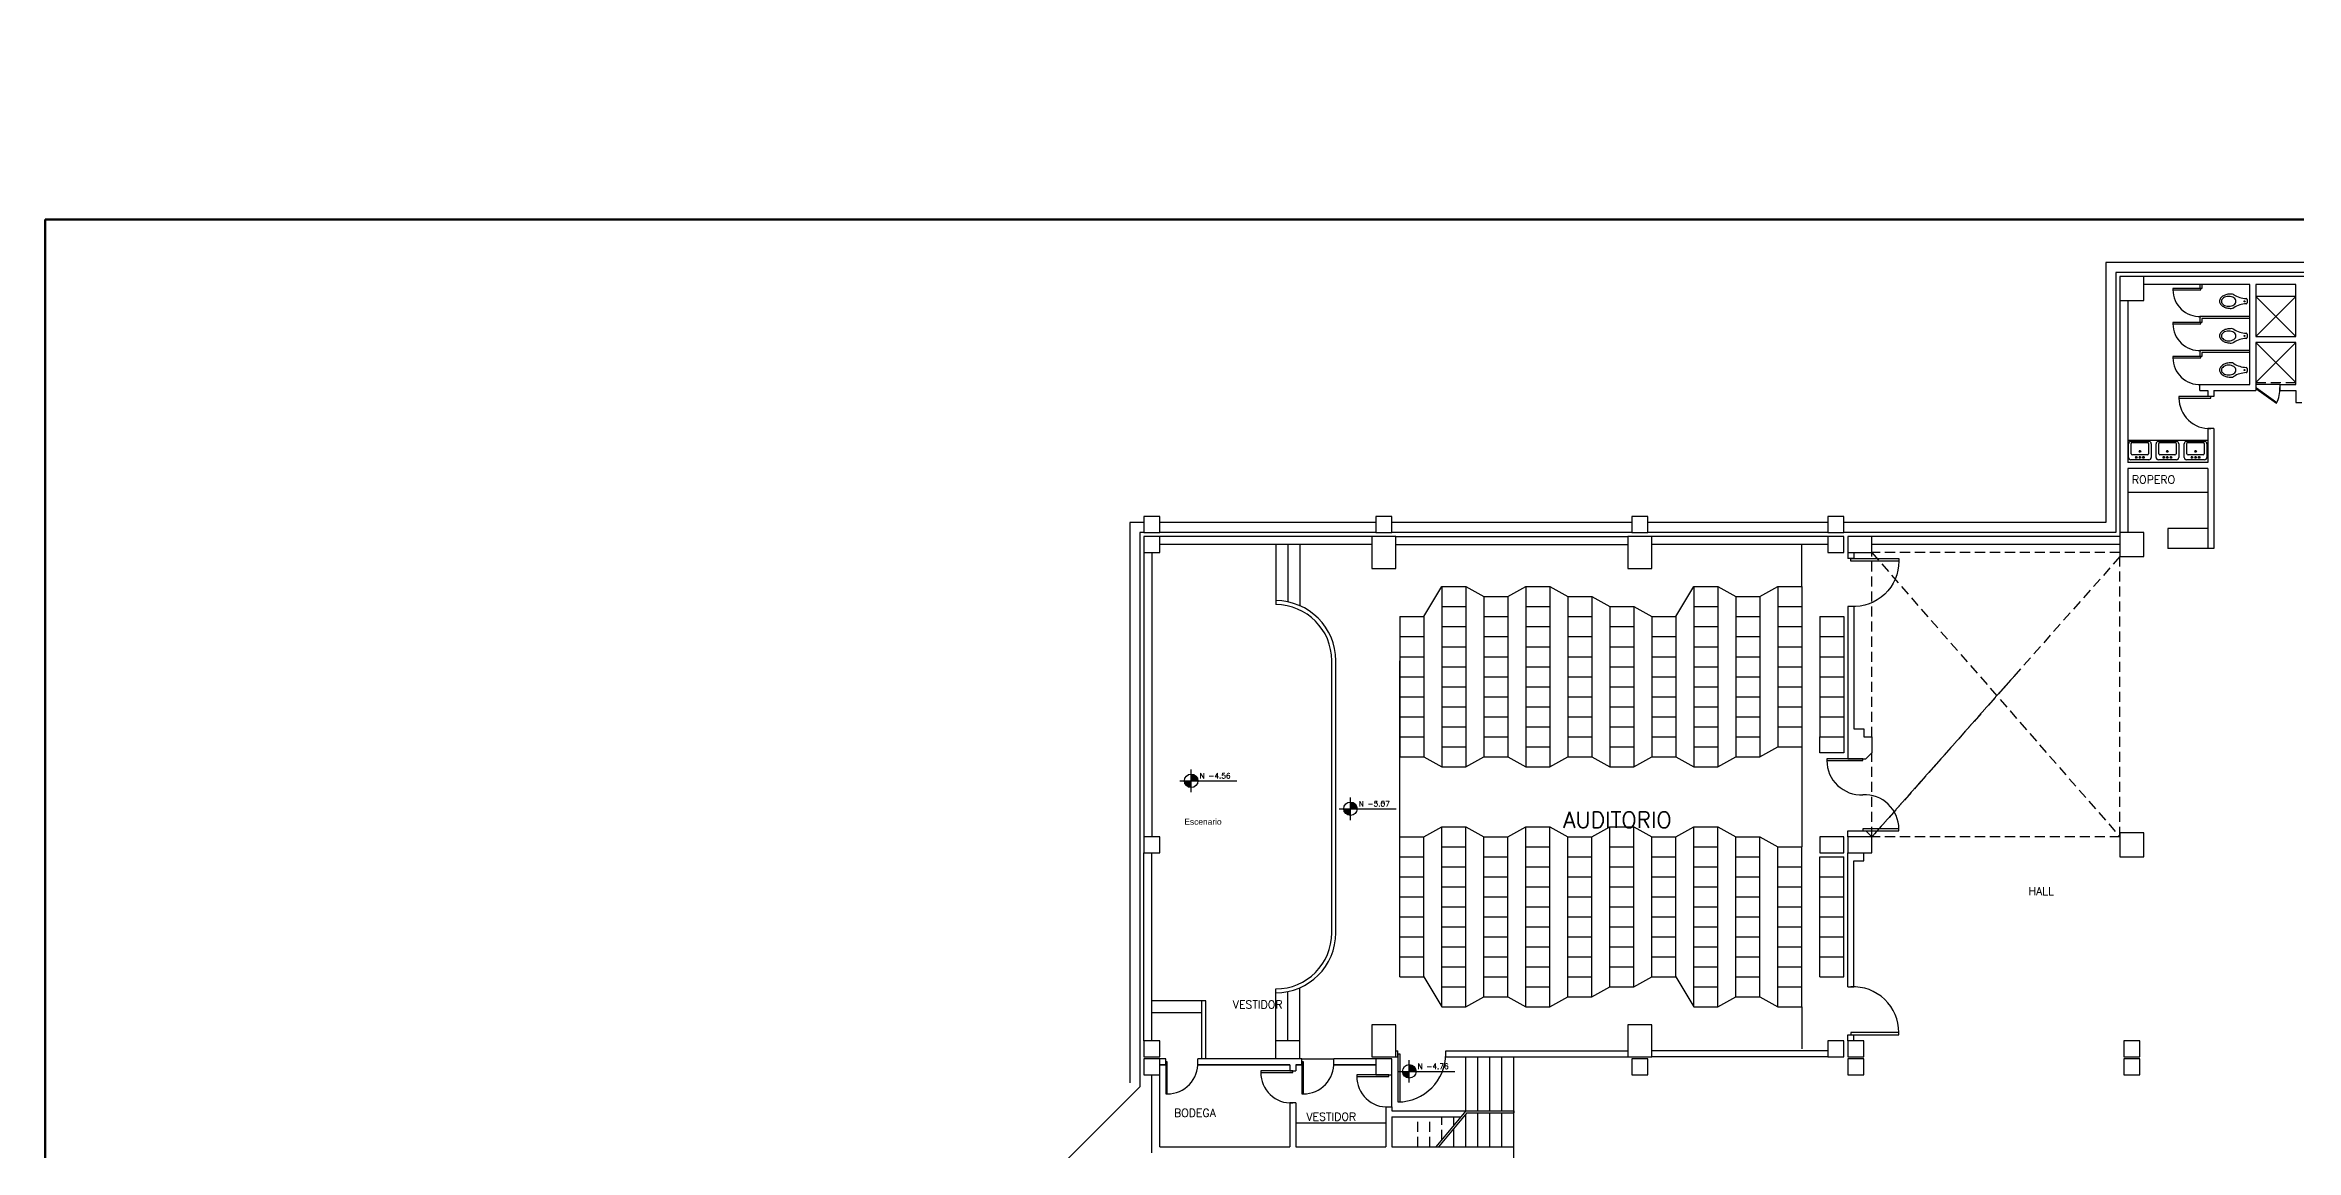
# Model space of a CAD drawing. Header units: metres. Extents: x 51 to 18146, y -212 to 18074.
# Drawn here: x 58.9 to 115.1, y -118.9 to -91.3 of the extents above; entities that cross this region are included whole.
import ezdxf

# ---------------------------------------------------------------- set-up
doc = ezdxf.new("R2010")
doc.units = ezdxf.units.M
doc.linetypes.add('HIDDEN', pattern=[0.375, 0.25, -0.125])
doc.layers.get('0').update_dxf_attribs({"color": 250})
for name, color, linetype in [('AY', 1, 'Continuous'), ('COL', 2, 'Continuous'), ('MU', 1, 'Continuous'), ('NO', 250, 'Continuous'), ('PA', 7, 'Continuous'), ('PU', 1, 'Continuous'), ('SA', 1, 'Continuous'), ('TA', 3, 'Continuous')]:
    doc.layers.add(name, color=color, linetype=linetype)
doc.layers.add('ZONAS', color=20, linetype='Continuous', lineweight=50)
doc.layers.get('0').freeze()
doc.styles.add('ROMANS', font='romans', dxfattribs={"height": 0.13})
doc.styles.get("Standard").update_dxf_attribs({"font": 'arial.ttf'})

# ---------------------------------------------------------------- blocks, each defined once
blk = doc.blocks.new('-NIVEL')
at = {"layer": 'AY', "color": 15}
for p, q in [((-281.25, 0), (1139.547863079642, 0)), ((0, -281.2500000011642), (0, 281.2500000011933)), ((60.0000000000291, 90.70039968690251), (60.0000000000291, 60.00000000001455)), ((60.0000000000291, 60.00000000001455), (90.70039968693165, 60.00000000001455))]:
    blk.add_line(p, q, dxfattribs=at)
at = {"layer": 'AY'}
for p, q in [((-90.70039968693165, -60.0000000000291), (-60.0000000000291, -60.0000000000291)), ((-60.0000000000291, -60.0000000000291), (-60.0000000000291, -90.70039968693165))]:
    blk.add_line(p, q, dxfattribs=at)
at = {"layer": 'AY', "color": 15}
for points in [[(158.4347263070813, 10.00000000001455, 0.3777530913058826), (10, 158.4347263070813), (10, 10)], [(147.3993300527508, 20.00000000001455, 0.3372461796498661), (20, 147.3993300527508), (20, 20)], [(135.4679390114033, 30.00000000001455, 0.2915975514086963), (30, 135.4679390114179), (30.00000000002911, 30)], [(122.3787665549025, 40, 0.2391542195408786), (40.0000000000291, 122.3787665548734), (40.00000000005821, 40.00000000004365)], [(122.3787665406125, 40.00000000001455, 0.2391542194943983), (40, 122.378766540598), (40.00000000005821, 40.00000000001455)], [(107.710549630603, 50.00000000001455, 0.1772173541511505), (50.0000000000291, 107.7105496305739), (50.0000000000291, 50.00000000001455)], [(-10.0000000000291, -158.4347263070813, -0.3777530913058826), (-158.4347263071104, -10), (-10, -10)], [(-20.00000000002911, -147.3993300527508, -0.3372461796498661), (-147.39933005278, -20), (-20, -20)], [(-30.00000000002911, -135.4679390114033, -0.2915975514086963), (-135.4679390114324, -30), (-30, -30.00000000002911)], [(-40.0000000000291, -122.3787665406125, -0.2391542194943983), (-122.3787665406125, -40), (-40.0000000000291, -40.00000000005821)], [(-40, -122.3787665549025, -0.2391542195408786), (-122.3787665548734, -40.0000000000291), (-40.00000000005821, -40.00000000005821)], [(-50.0000000000291, -107.710549630603, -0.1772173541511505), (-107.7105496305739, -50.0000000000291), (-50.0000000000291, -50.0000000000291)]]:
    blk.add_lwpolyline(points, format="xyb", close=True, dxfattribs=at)
blk.add_circle((0, 0), 168.75, dxfattribs=at)
for radius, start, end in [(108.7499999999951, 33.48537661595058, 56.51462338404942), (98.74999999999515, 37.41580364897322, 52.58419635102679)]:
    blk.add_arc((1.12049747e-08, 1.1161319e-08), radius, start, end, dxfattribs=at)
at = {"layer": 'AY'}
for radius, start, end in [(108.7499999999951, 213.4853766159506, 236.5146233840494), (98.74999999999515, 217.4158036489732, 232.5841963510268)]:
    blk.add_arc((-1.11758709e-08, -1.12049747e-08), radius, start, end, dxfattribs=at)
at = {"layer": 'NO', "style": 'ROMANS'}
blk.add_attdef('NIV', (208.178512394079, 58.8427573600784), '', height=135, dxfattribs=at)
blk = doc.blocks.new('P-DE')
at = {"color": 0}
blk.add_lwpolyline([(-0.049999999999983, 1), (-0.049999999999983, 0), (1.42e-14, 0), (1.42e-14, 1), (-0.049999999999983, 1, 0.4293114224133711), (-0.9999999999999857, 0, 3.280951269485766)], format="xyb", dxfattribs=at)
blk = doc.blocks.new('-COL60-')
at = {"color": 0}
blk.add_lwpolyline([(-0.2999999997985725, 0.2999999998507121), (-0.2999999997985725, -0.300000000153247), (0.300000000205344, -0.300000000153247), (0.300000000205344, 0.2999999998507121)], close=True, dxfattribs=at)
blk = doc.blocks.new('-COL40-')
at = {"color": 0}
blk.add_lwpolyline([(-0.1999999999710837, 0.1999999998887603), (-0.1999999999710837, -0.200000000115196), (0.2000000000328441, -0.200000000115196), (0.2000000000328441, 0.1999999998887603)], close=True, dxfattribs=at)
blk = doc.blocks.new('AS-03')
at = {"color": 0}
for p, q in [((-0.2782261950560496, -0.0981191450846382), (-0.2782261950560496, 0.2418808549118694)), ((-0.2182261950547399, 0.3018808549095411), (0.2317738049423497, 0.3018808549095411)), ((-0.210726195055031, -0.1031191450892948), (-0.210726195055031, 0.1518808549153618)), ((-0.1807261950561951, 0.1818808549141977), (0.1942738049438048, 0.1818808549141977)), ((-0.0532261950575048, 0.2418808549118694), (-0.1132261950551765, 0.2418808549118694)), ((-0.0832261950563407, 0.2718808549107052), (-0.0832261950563407, 0.2118808549130335)), ((0.0367738049426407, 0.2418808549118694), (-0.023226195055031, 0.2418808549118694)), ((0.0367738049426407, 0.0918808549176902), (-0.023226195055031, 0.0918808549176902)), ((0.0067738049438049, 0.2718808549107052), (0.0067738049438049, 0.2118808549130335)), ((0.0067738049438049, 0.121880854916526), (0.0067738049438049, 0.0618808549188543)), ((0.1267738049427862, 0.2418808549118694), (0.0667738049451145, 0.2418808549118694)), ((0.0967738049439504, 0.2718808549107052), (0.0967738049439504, 0.2118808549130335)), ((0.2242738049426407, 0.1518808549153618), (0.2242738049426407, -0.1031191450892948)), ((0.2917738049436593, 0.2418808549118694), (0.2917738049436593, -0.0981191450846382)), ((0.2317738049423497, -0.1581191450823098), (-0.2182261950547399, -0.1581191450823098)), ((0.1942738049438048, -0.1331191450881306), (-0.1807261950561951, -0.1331191450881306))]:
    blk.add_line(p, q, dxfattribs=at)
for centre in [(-0.0832261950563407, 0.2418808549118694), (0.0067738049438049, 0.2418808549118694), (0.0067738049438049, 0.0918808549176902), (0.0967738049439504, 0.2418808549118694)]:
    blk.add_circle(centre, 0.02, dxfattribs=at)
for centre, radius, start, end in [((-0.2182261950547399, 0.2418808549118694), 0.06, 90, 180), ((-0.1807261950561951, 0.1518808549153618), 0.03, 90, 180), ((0.1942738049438048, 0.1518808549153618), 0.03, 0, 90), ((0.2317738049423497, 0.2418808549118694), 0.06, 0, 90), ((-0.2182261950547399, -0.0981191450846382), 0.06, 180, 270), ((-0.1807261950561951, -0.1031191450892948), 0.03, 180, 270), ((0.1942738049438048, -0.1031191450892948), 0.03, 270, 0), ((0.2317738049423497, -0.0981191450846382), 0.06, 270, 0)]:
    blk.add_arc(centre, radius, start, end, dxfattribs=at)
blk = doc.blocks.new('AS-14')
at = {"color": 0}
blk.add_line((-0.0456276339682518, 0.482920585811371), (0.0356187784636859, 0.482920585811371), dxfattribs=at)
for points in [[(-0.1623535099352011, 0.1583933630317915, 0.0228791444088473), (-0.1697387657914078, 0.1464982608740684, 0.1281624284513412), (-0.185004427752574, 0.0879205857927446, 0.0550688756821917), (-0.1727902082639048, -0.0226425836735871, 0.0688786231814855), (-0.1400595861050533, -0.1102378106443211, 0.105724118976599), (-0.0788978176569799, -0.1820028572692536, 0.1650578546064235), (-0.005004427745007, -0.2070794141909573, 0.1650578546064238), (0.068888962152414, -0.1820028572692536, 0.1057241189765996), (0.1300507306004874, -0.1102378106443211, 0.068878623181485), (0.1627813527738908, -0.0226425836735871, 0.0550688756821912), (0.1749955722480081, 0.0879205857927446, 0.1281624284513404)], [(0.1749955722480081, 0.0879205857927446, 0.1281624284513404), (0.1597299102868419, 0.1464982608740684, 0.022879144408855), (0.1523446544306353, 0.1583933630317915, 0.0851656368953865)]]:
    blk.add_lwpolyline(points, format="xyb", dxfattribs=at)
blk.add_lwpolyline([(-0.1253999286564067, 0.0229752274171915, 0.0684463573126203), (-0.1155331067566294, -0.0487641401996371, 0.0805961556838342), (-0.089614886281197, -0.1046562487317715, 0.1070560335035305), (-0.0472487008519238, -0.1451211382227484, 0.1381562286367822), (-0.0032221516594291, -0.1575229371374007, 0.1381562286367318), (0.0408043975185137, -0.1451211382227484, 0.1070560335035283), (0.0831705829477869, -0.1046562487317715, 0.08059615568387), (0.1090888034232194, -0.0487641401996371, 0.0684463573126093), (0.1189556253229966, 0.0229752274171915, 0.0684463573125983), (0.1090888034232194, 0.0947145950631239, 0.0805961556838918), (0.0831705829477869, 0.1506067035952583, 0.107056033503586), (0.0408043975185137, 0.1910715930862352, 0.138156228636868), (-0.0032221516594291, 0.2034733920008875, 0.1381562286368477), (-0.0472487008519238, 0.1910715930862352, 0.1070560335035534), (-0.089614886281197, 0.1506067035952583, 0.0805961556838569), (-0.1155331067566294, 0.0947145950631239, 0.0684463573126093)], format="xyb", close=True, dxfattribs=at)
blk.add_circle((-0.0022411085374188, 0.4201376839191653), 0.0125, dxfattribs=at)
for centre, radius, start, end in [((-0.6998472832347034, 0.4867485357972328), 0.6298544878102433, 327.6068401517822, 357.4769145682768), ((-0.0456276339682518, 0.457920585788088), 0.025, 89.99999999999999, 177.4769145682774), ((0.0356187784636859, 0.457920585788088), 0.025, 2.523085431726347, 89.99999999999999), ((0.6898384277446894, 0.4867485357972328), 0.6298544878102433, 182.5230854317212, 212.3931598482179)]:
    blk.add_arc(centre, radius, start, end, dxfattribs=at)
blk = doc.blocks.new('P-IZ')
at = {"color": 0}
blk.add_lwpolyline([(0.0499999999999972, 1), (0.0499999999999972, 0), (0, 0), (0, 1), (0.0499999999999972, 1, -0.4293114224133711), (1, 0, -3.280951269485766)], format="xyb", dxfattribs=at)
blk = doc.blocks.new('-MP1')
at = {"color": 0}
for points in [[(0.4749999999999944, 0.5), (0.4749999999999944, 0), (0.5000000000000285, 0), (0.5000000000000285, 0.5), (0.4749999999999944, 0.5, 0.4293114224133711), (2.84e-14, 0, 3.280951269485766)], [(-0.4750000000000228, -0.5), (-0.4750000000000228, 0), (-0.5000000000000285, 0), (-0.5000000000000285, -0.5), (-0.4750000000000228, -0.5, 0.4293114224133711), (-2.84e-14, 0, 3.280951269485766)]]:
    blk.add_lwpolyline(points, format="xyb", dxfattribs=at)

msp = doc.modelspace()

# ---------------------------------------------------------------- linework, layer by layer
at = {"layer": 'AY', "color": 0}
for p, q in [((115.1334506720073, -97.58871045014742), (114.1334506720073, -97.58871045014742)), ((115.1334506720073, -98.5887104501474), (114.1334506720073, -97.58871045014745)), ((115.1334506720073, -97.58871045014743), (114.1334506720073, -98.58871045014742)), ((115.1334506720073, -98.7387104501474), (114.1334506720067, -99.73871045025444)), ((115.1334506720067, -99.73871045025493), (114.1334506720073, -98.73871045014744)), ((114.7334506720067, -99.78871045020708), (114.1334506720067, -99.78871045025451)), ((89.63345067205223, -103.7887104502825), (89.63345067205223, -105.2887104499044)), ((89.93345067205222, -103.7887104502826), (89.93345067205222, -105.2190166042347)), ((90.23345067205221, -103.7887104502826), (90.23345067205221, -105.3139377414179)), ((102.7834506722571, -104.8387104501791), (102.7834506722571, -103.7887104502692)), ((93.33345067225711, -105.5887104501791), (93.78345067225712, -104.8387104501791)), ((93.78345067225712, -104.8387104501791), (94.38345067225711, -104.8387104501791)), ((93.78345067225712, -104.8387104501791), (93.78345067225712, -109.3387104501791)), ((94.38345067225711, -104.8387104501791), (94.38345067225711, -109.3387104501791)), ((94.38345067225711, -104.8387104501791), (94.83345067225711, -105.0887104501791)), ((94.83345067225711, -105.0887104501791), (94.83345067225711, -109.0887104501791)), ((94.83345067205204, -105.0887104501791), (95.43345067225711, -105.0887104501791)), ((95.43345067225711, -105.0887104501791), (95.88345067225711, -104.8387104501791)), ((95.43345067225711, -105.0887104501791), (95.43345067225711, -109.0887104501791)), ((95.88345067225711, -104.8387104501791), (96.48345067225712, -104.8387104501791)), ((95.88345067225711, -104.8387104501791), (95.88345067225711, -109.3387104501791)), ((96.48345067225712, -104.8387104501791), (96.48345067225712, -109.3387104501791)), ((96.48345067225712, -104.8387104501791), (96.93345067225717, -105.0887104501791)), ((96.93345067225717, -105.0887104501791), (96.93345067225711, -109.0887104501791)), ((96.9334506720521, -105.0887104501791), (97.53345067225712, -105.0887104501791)), ((97.53345067225712, -105.0887104501791), (97.53345067225712, -109.0887104501791)), ((97.53345067225712, -105.0887104501791), (97.98345067205199, -105.3387104501791)), ((99.63345067225711, -105.5887104501791), (100.0834506722571, -104.8387104501791)), ((100.0834506722571, -104.8387104501791), (100.6834506722571, -104.8387104501791)), ((100.0834506722571, -104.8387104501791), (100.0834506722571, -109.3387104501791)), ((100.6834506722571, -104.8387104501791), (100.6834506722571, -109.3387104501791)), ((100.6834506722571, -104.8387104501791), (101.133450672052, -105.0887104501791)), ((101.1334506722571, -105.0887104501791), (101.1334506722571, -109.0887104501791)), ((101.133450672052, -105.0887104501791), (101.7334506722571, -105.0887104501791)), ((101.7334506722571, -105.0887104501791), (102.1834506722571, -104.8387104501791)), ((101.7334506722571, -105.0887104501791), (101.7334506722571, -109.0887104501791)), ((102.1834506722571, -104.8387104501791), (102.7834506722571, -104.8387104501791)), ((102.1834506722571, -104.8387104501791), (102.1834506722571, -108.8387104501791)), ((102.7834506722571, -104.8387104501791), (102.7834506722571, -108.8387104501791)), ((92.7334506722571, -105.5887104501791), (92.7334506722571, -109.0887104501791)), ((92.7334506722571, -105.5887104501791), (93.33345067225711, -105.5887104501791)), ((93.33345067225711, -105.5887104501791), (93.33345067225711, -109.0887104501791)), ((93.78345067205204, -105.3387104501791), (94.38345067225711, -105.3387104501791)), ((94.83345067225711, -105.5887104501791), (95.43345067225711, -105.5887104501791)), ((95.88345067205205, -105.3387104501791), (96.48345067225712, -105.3387104501791)), ((96.93345067225711, -105.5887104501791), (97.53345067225712, -105.5887104501791)), ((97.98345067205199, -105.3387104501791), (98.58345067225711, -105.3387104501791)), ((97.9834506722571, -105.3387104501791), (97.98345067225705, -109.3387104501791)), ((98.58345067225711, -105.3387104501791), (98.58345067225711, -109.3387104501791)), ((98.58345067225711, -105.3387104501791), (99.03345067225712, -105.5887104501791)), ((99.03345067225712, -105.5887104501791), (99.03345067225712, -109.0887104501791)), ((99.03345067225712, -105.5887104501791), (99.63345067225711, -105.5887104501791)), ((99.63345067225711, -105.5887104501791), (99.63345067225711, -109.0887104501791)), ((100.083450672052, -105.3387104501791), (100.6834506722571, -105.3387104501791)), ((101.1334506722571, -105.5887104501791), (101.7334506722571, -105.5887104501791)), ((102.183450672052, -105.3387104501791), (102.7834506722571, -105.3387104501791)), ((103.2334506722571, -105.5887104501791), (103.8334506722571, -105.5887104501791)), ((103.2334506722571, -105.5887104501791), (103.2334506722571, -108.5887104501791)), ((103.8334506722571, -105.5887104501791), (103.8334506722571, -108.5887104501791)), ((92.7334506722571, -106.0887104501791), (93.33345067225711, -106.0887104501791)), ((93.78345067225712, -105.8387104501791), (94.38345067225711, -105.8387104501791)), ((94.83345067225711, -106.0887104501791), (95.43345067225711, -106.0887104501791)), ((95.88345067225711, -105.8387104501791), (96.48345067225712, -105.8387104501791)), ((96.93345067225711, -106.0887104501791), (97.53345067225712, -106.0887104501791)), ((97.98345067225705, -105.8387104501791), (98.58345067225711, -105.8387104501791)), ((99.03345067225712, -106.0887104501791), (99.63345067225711, -106.0887104501791)), ((100.0834506722571, -105.8387104501791), (100.6834506722571, -105.8387104501791)), ((101.1334506722571, -106.0887104501791), (101.7334506722571, -106.0887104501791)), ((102.1834506722571, -105.8387104501791), (102.7834506722571, -105.8387104501791)), ((103.2334506722571, -106.0887104501791), (103.8334506722571, -106.0887104501791)), ((91.03345067205223, -113.4887104499044), (91.03345067205223, -106.6887104499044)), ((91.1334506720522, -113.4887104499044), (91.1334506720522, -106.6887104499044)), ((92.7334506722571, -106.5887104501791), (93.33345067225711, -106.5887104501791)), ((92.73345067205221, -113.4887104499044), (92.73345067205221, -106.6887104499044)), ((93.78345067225712, -106.3387104501791), (94.38345067225711, -106.3387104501791)), ((93.78345067225712, -106.8387104501791), (94.38345067225711, -106.8387104501791)), ((94.83345067225711, -106.5887104501791), (95.43345067225711, -106.5887104501791)), ((95.88345067225711, -106.3387104501791), (96.48345067225712, -106.3387104501791)), ((95.88345067225711, -106.8387104501791), (96.48345067225712, -106.8387104501791)), ((96.93345067225711, -106.5887104501791), (97.53345067225712, -106.5887104501791)), ((97.98345067225705, -106.3387104501791), (98.58345067225711, -106.3387104501791)), ((97.98345067225705, -106.8387104501791), (98.58345067225711, -106.8387104501791)), ((99.03345067225712, -106.5887104501791), (99.63345067225711, -106.5887104501791)), ((100.0834506722571, -106.3387104501791), (100.6834506722571, -106.3387104501791)), ((100.0834506722571, -106.8387104501791), (100.6834506722571, -106.8387104501791)), ((101.1334506722571, -106.5887104501791), (101.7334506722571, -106.5887104501791)), ((102.1834506722571, -106.3387104501791), (102.7834506722571, -106.3387104501791)), ((102.1834506722571, -106.8387104501791), (102.7834506722571, -106.8387104501791)), ((103.2334506722571, -106.5887104501791), (103.8334506722571, -106.5887104501791)), ((92.7334506722571, -107.0887104501791), (93.33345067225711, -107.0887104501791)), ((93.78345067225712, -107.3387104501791), (94.38345067225711, -107.3387104501791)), ((94.83345067225711, -107.0887104501791), (95.43345067225711, -107.0887104501791)), ((95.88345067225711, -107.3387104501791), (96.48345067225712, -107.3387104501791)), ((96.93345067225711, -107.0887104501791), (97.53345067225712, -107.0887104501791)), ((97.98345067225705, -107.3387104501791), (98.58345067225711, -107.3387104501791)), ((99.03345067225712, -107.0887104501791), (99.63345067225711, -107.0887104501791)), ((100.0834506722571, -107.3387104501791), (100.6834506722571, -107.3387104501791)), ((101.1334506722571, -107.0887104501791), (101.7334506722571, -107.0887104501791)), ((102.1834506722571, -107.3387104501791), (102.7834506722571, -107.3387104501791)), ((103.2334506722571, -107.0887104501791), (103.8334506722571, -107.0887104501791)), ((92.7334506722571, -107.5887104501791), (93.33345067225711, -107.5887104501791)), ((93.78345067225712, -107.8387104501791), (94.38345067225711, -107.8387104501791)), ((94.83345067225711, -107.5887104501791), (95.43345067225711, -107.5887104501791)), ((95.88345067225711, -107.8387104501791), (96.48345067225712, -107.8387104501791)), ((96.93345067225711, -107.5887104501791), (97.53345067225712, -107.5887104501791)), ((97.98345067225705, -107.8387104501791), (98.58345067225711, -107.8387104501791)), ((99.03345067225712, -107.5887104501791), (99.63345067225711, -107.5887104501791)), ((100.0834506722571, -107.8387104501791), (100.6834506722571, -107.8387104501791)), ((101.1334506722571, -107.5887104501791), (101.7334506722571, -107.5887104501791)), ((102.1834506722571, -107.8387104501791), (102.7834506722571, -107.8387104501791)), ((103.2334506722571, -107.5887104501791), (103.8334506722571, -107.5887104501791)), ((92.7334506722571, -108.0887104501791), (93.33345067225711, -108.0887104501791)), ((93.78345067225712, -108.3387104501791), (94.38345067225711, -108.3387104501791)), ((94.83345067225711, -108.0887104501791), (95.43345067225711, -108.0887104501791)), ((95.88345067225711, -108.3387104501791), (96.48345067225712, -108.3387104501791)), ((96.93345067225711, -108.0887104501791), (97.53345067225712, -108.0887104501791)), ((97.98345067225705, -108.3387104501791), (98.58345067225711, -108.3387104501791)), ((99.03345067225712, -108.0887104501791), (99.63345067225711, -108.0887104501791)), ((100.0834506722571, -108.3387104501791), (100.6834506722571, -108.3387104501791)), ((101.1334506722571, -108.0887104501791), (101.7334506722571, -108.0887104501791)), ((102.1834506722571, -108.3387104501791), (102.7834506722571, -108.3387104501791)), ((103.2334506722571, -108.0887104501791), (103.8334506722571, -108.0887104501791)), ((92.7334506722571, -108.5887104501791), (93.33345067225711, -108.5887104501791)), ((92.7334506722571, -109.0887104501791), (93.33345067225711, -109.0887104501791)), ((93.33345067225711, -109.0887104501791), (93.78345067225712, -109.3387104501791)), ((93.78345067225712, -108.8387104501791), (94.38345067225711, -108.8387104501791)), ((94.38345067225711, -109.3387104501791), (94.83345067225711, -109.0887104501791)), ((94.83345067225711, -108.5887104501791), (95.43345067225711, -108.5887104501791)), ((94.83345067225711, -109.0887104501791), (95.43345067225711, -109.0887104501791)), ((95.43345067225711, -109.0887104501791), (95.88345067225711, -109.3387104501791)), ((95.88345067225711, -108.8387104501791), (96.48345067225712, -108.8387104501791)), ((96.48345067225712, -109.3387104501791), (96.93345067225711, -109.0887104501791)), ((96.93345067225711, -108.5887104501791), (97.53345067225712, -108.5887104501791)), ((96.93345067225711, -109.0887104501791), (97.53345067225712, -109.0887104501791)), ((97.53345067225712, -109.0887104501791), (97.9834506722571, -109.3387104501791)), ((97.98345067225705, -108.8387104501791), (98.58345067225711, -108.8387104501791)), ((98.58345067225711, -109.3387104501791), (99.03345067225705, -109.0887104501791)), ((99.03345067225712, -108.5887104501791), (99.63345067225711, -108.5887104501791)), ((99.03345067225712, -109.0887104501791), (99.63345067225711, -109.0887104501791)), ((99.63345067225711, -109.0887104501791), (100.083450672257, -109.3387104501791)), ((100.0834506722571, -108.8387104501791), (100.6834506722571, -108.8387104501791)), ((100.6834506722571, -109.3387104501791), (101.1334506722571, -109.0887104501791)), ((101.1334506722571, -108.5887104501791), (101.7334506722571, -108.5887104501791)), ((101.1334506722571, -109.0887104501791), (101.7334506722571, -109.0887104501791)), ((101.7334506722571, -109.0887104501791), (102.1834506722571, -108.8387104501791)), ((102.1834506722571, -108.8387104501791), (102.7834506722571, -108.8387104501791)), ((102.7834506722571, -108.8387104501791), (102.7834506722571, -111.3387104501791)), ((103.2334506722571, -108.5887104501791), (103.8334506722571, -108.5887104501791)), ((93.78345067225712, -109.3387104501791), (94.38345067225711, -109.3387104501791)), ((95.88345067225711, -109.3387104501791), (96.48345067225712, -109.3387104501791)), ((97.98345067225705, -109.3387104501791), (98.58345067225711, -109.3387104501791)), ((100.0834506722571, -109.3387104501791), (100.6834506722571, -109.3387104501791)), ((92.7334506722571, -114.5887104501791), (92.7334506722571, -111.0887104501791)), ((92.7334506722571, -111.0887104501791), (93.33345067225711, -111.0887104501791)), ((93.33345067225711, -111.0887104501791), (93.78345067225712, -110.8387104501791)), ((93.33345067225711, -114.5887104501791), (93.33345067225711, -111.0887104501791)), ((93.78345067225712, -115.3387104501791), (93.78345067225712, -110.8387104501791)), ((93.78345067225712, -110.8387104501791), (94.38345067225711, -110.8387104501791)), ((93.78345067225712, -111.3387104501791), (94.38345067225711, -111.3387104501791)), ((94.38345067225711, -110.8387104501791), (94.83345067225711, -111.0887104501791)), ((94.38345067225711, -115.3387104501791), (94.38345067225711, -110.8387104501791)), ((94.83345067225711, -115.0887104501791), (94.83345067225711, -111.0887104501791)), ((94.83345067225711, -111.0887104501791), (95.43345067225711, -111.0887104501791)), ((95.43345067225711, -111.0887104501791), (95.88345067225711, -110.8387104501791)), ((95.43345067225711, -115.0887104501791), (95.43345067225711, -111.0887104501791)), ((95.88345067225711, -115.3387104501791), (95.88345067225711, -110.8387104501791)), ((95.88345067225711, -110.8387104501791), (96.48345067225712, -110.8387104501791)), ((95.88345067225711, -111.3387104501791), (96.48345067225712, -111.3387104501791)), ((96.48345067225712, -110.8387104501791), (96.93345067225711, -111.0887104501791)), ((96.48345067225712, -115.3387104501791), (96.48345067225712, -110.8387104501791)), ((96.93345067225717, -115.0887104501791), (96.93345067225711, -111.0887104501791)), ((96.93345067225711, -111.0887104501791), (97.53345067225712, -111.0887104501791)), ((97.53345067225712, -111.0887104501791), (97.9834506722571, -110.8387104501791)), ((97.53345067225712, -115.0887104501791), (97.53345067225712, -111.0887104501791)), ((97.98345067225705, -110.8387104501791), (98.58345067225711, -110.8387104501791)), ((97.9834506722571, -114.8387104501791), (97.98345067225705, -110.8387104501791)), ((97.98345067225705, -111.3387104501791), (98.58345067225711, -111.3387104501791)), ((98.58345067225711, -110.8387104501791), (99.03345067225705, -111.0887104501791)), ((98.58345067225711, -114.8387104501791), (98.58345067225711, -110.8387104501791)), ((99.03345067225712, -114.5887104501791), (99.03345067225712, -111.0887104501791)), ((99.03345067225712, -111.0887104501791), (99.63345067225711, -111.0887104501791)), ((99.63345067225711, -111.0887104501791), (100.083450672257, -110.8387104501791)), ((99.63345067225711, -114.5887104501791), (99.63345067225711, -111.0887104501791)), ((100.0834506722571, -115.3387104501791), (100.0834506722571, -110.8387104501791)), ((100.0834506722571, -110.8387104501791), (100.6834506722571, -110.8387104501791)), ((100.0834506722571, -111.3387104501791), (100.6834506722571, -111.3387104501791)), ((100.6834506722571, -110.8387104501791), (101.1334506722571, -111.0887104501791)), ((100.6834506722571, -115.3387104501791), (100.6834506722571, -110.8387104501791)), ((101.1334506722571, -115.0887104501791), (101.1334506722571, -111.0887104501791)), ((101.1334506722571, -111.0887104501791), (101.7334506722571, -111.0887104501791)), ((101.7334506722571, -111.0887104501791), (102.1834506722571, -111.3387104501791)), ((101.7334506722571, -115.0887104501791), (101.7334506722571, -111.0887104501791)), ((102.1834506722571, -115.3387104501791), (102.1834506722571, -111.3387104501791)), ((102.1834506722571, -111.3387104501791), (102.7834506722571, -111.3387104501791)), ((102.7834506722571, -115.3387104501791), (102.7834506722571, -111.3387104501791)), ((92.7334506722571, -111.5887104501791), (93.33345067225711, -111.5887104501791)), ((93.78345067225712, -111.8387104501791), (94.38345067225711, -111.8387104501791)), ((94.83345067225711, -111.5887104501791), (95.43345067225711, -111.5887104501791)), ((95.88345067225711, -111.8387104501791), (96.48345067225712, -111.8387104501791)), ((96.93345067225711, -111.5887104501791), (97.53345067225712, -111.5887104501791)), ((97.98345067225705, -111.8387104501791), (98.58345067225711, -111.8387104501791)), ((99.03345067225712, -111.5887104501791), (99.63345067225711, -111.5887104501791)), ((100.0834506722571, -111.8387104501791), (100.6834506722571, -111.8387104501791)), ((101.1334506722571, -111.5887104501791), (101.7334506722571, -111.5887104501791)), ((102.1834506722571, -111.8387104501791), (102.7834506722571, -111.8387104501791)), ((103.2334506722571, -114.5887104501791), (103.2334506722571, -111.5887104501791)), ((103.2334506722571, -111.5887104501791), (103.8334506722571, -111.5887104501791)), ((103.8334506722571, -114.5887104501791), (103.8334506722571, -111.5887104501791)), ((92.7334506722571, -112.0887104501791), (93.33345067225711, -112.0887104501791)), ((93.78345067225712, -112.3387104501791), (94.38345067225711, -112.3387104501791)), ((94.83345067225711, -112.0887104501791), (95.43345067225711, -112.0887104501791)), ((95.88345067225711, -112.3387104501791), (96.48345067225712, -112.3387104501791)), ((96.93345067225711, -112.0887104501791), (97.53345067225712, -112.0887104501791)), ((97.98345067225705, -112.3387104501791), (98.58345067225711, -112.3387104501791)), ((99.03345067225712, -112.0887104501791), (99.63345067225711, -112.0887104501791)), ((100.0834506722571, -112.3387104501791), (100.6834506722571, -112.3387104501791)), ((101.1334506722571, -112.0887104501791), (101.7334506722571, -112.0887104501791)), ((102.1834506722571, -112.3387104501791), (102.7834506722571, -112.3387104501791)), ((103.2334506722571, -112.0887104501791), (103.8334506722571, -112.0887104501791)), ((92.7334506722571, -112.5887104501791), (93.33345067225711, -112.5887104501791)), ((93.78345067225712, -112.8387104501791), (94.38345067225711, -112.8387104501791)), ((94.83345067225711, -112.5887104501791), (95.43345067225711, -112.5887104501791)), ((95.88345067225711, -112.8387104501791), (96.48345067225712, -112.8387104501791)), ((96.93345067225711, -112.5887104501791), (97.53345067225712, -112.5887104501791)), ((97.98345067225705, -112.8387104501791), (98.58345067225711, -112.8387104501791)), ((99.03345067225712, -112.5887104501791), (99.63345067225711, -112.5887104501791)), ((100.0834506722571, -112.8387104501791), (100.6834506722571, -112.8387104501791)), ((101.1334506722571, -112.5887104501791), (101.7334506722571, -112.5887104501791)), ((102.1834506722571, -112.8387104501791), (102.7834506722571, -112.8387104501791)), ((103.2334506722571, -112.5887104501791), (103.8334506722571, -112.5887104501791)), ((92.7334506722571, -113.0887104501791), (93.33345067225711, -113.0887104501791)), ((92.7334506722571, -113.5887104501791), (93.33345067225711, -113.5887104501791)), ((93.78345067225712, -113.3387104501791), (94.38345067225711, -113.3387104501791)), ((94.83345067225711, -113.0887104501791), (95.43345067225711, -113.0887104501791)), ((94.83345067225711, -113.5887104501791), (95.43345067225711, -113.5887104501791)), ((95.88345067225711, -113.3387104501791), (96.48345067225712, -113.3387104501791)), ((96.93345067225711, -113.0887104501791), (97.53345067225712, -113.0887104501791)), ((96.93345067225711, -113.5887104501791), (97.53345067225712, -113.5887104501791)), ((97.98345067225705, -113.3387104501791), (98.58345067225711, -113.3387104501791)), ((99.03345067225712, -113.0887104501791), (99.63345067225711, -113.0887104501791)), ((99.03345067225712, -113.5887104501791), (99.63345067225711, -113.5887104501791)), ((100.0834506722571, -113.3387104501791), (100.6834506722571, -113.3387104501791)), ((101.1334506722571, -113.0887104501791), (101.7334506722571, -113.0887104501791)), ((101.1334506722571, -113.5887104501791), (101.7334506722571, -113.5887104501791)), ((102.1834506722571, -113.3387104501791), (102.7834506722571, -113.3387104501791)), ((103.2334506722571, -113.0887104501791), (103.8334506722571, -113.0887104501791)), ((103.2334506722571, -113.5887104501791), (103.8334506722571, -113.5887104501791)), ((92.7334506722571, -114.0887104501791), (93.33345067225711, -114.0887104501791)), ((93.78345067225712, -113.8387104501791), (94.38345067225711, -113.8387104501791)), ((94.83345067225711, -114.0887104501791), (95.43345067225711, -114.0887104501791)), ((95.88345067225711, -113.8387104501791), (96.48345067225712, -113.8387104501791)), ((96.93345067225711, -114.0887104501791), (97.53345067225712, -114.0887104501791)), ((97.98345067225705, -113.8387104501791), (98.58345067225711, -113.8387104501791)), ((99.03345067225712, -114.0887104501791), (99.63345067225711, -114.0887104501791)), ((100.0834506722571, -113.8387104501791), (100.6834506722571, -113.8387104501791)), ((101.1334506722571, -114.0887104501791), (101.7334506722571, -114.0887104501791)), ((102.1834506722571, -113.8387104501791), (102.7834506722571, -113.8387104501791)), ((103.2334506722571, -114.0887104501791), (103.8334506722571, -114.0887104501791)), ((92.7334506722571, -114.5887104501791), (93.33345067225711, -114.5887104501791)), ((93.33345067225711, -114.5887104501791), (93.78345067225712, -115.3387104501791)), ((93.78345067225712, -114.3387104501791), (94.38345067225711, -114.3387104501791)), ((94.83345067225711, -114.5887104501791), (95.43345067225711, -114.5887104501791)), ((95.88345067225711, -114.3387104501791), (96.48345067225712, -114.3387104501791)), ((96.93345067225711, -114.5887104501791), (97.53345067225712, -114.5887104501791)), ((97.98345067225705, -114.3387104501791), (98.58345067225711, -114.3387104501791)), ((98.58345067225711, -114.8387104501791), (99.03345067225712, -114.5887104501791)), ((99.03345067225712, -114.5887104501791), (99.63345067225711, -114.5887104501791)), ((99.63345067225711, -114.5887104501791), (100.0834506722571, -115.3387104501791)), ((100.0834506722571, -114.3387104501791), (100.6834506722571, -114.3387104501791)), ((101.1334506722571, -114.5887104501791), (101.7334506722571, -114.5887104501791)), ((102.1834506722571, -114.3387104501791), (102.7834506722571, -114.3387104501791)), ((103.2334506722571, -114.5887104501791), (103.8334506722571, -114.5887104501791)), ((87.88345067208336, -115.1887104499044), (86.53345067205223, -115.1887104499044)), ((87.78345067208336, -116.6387104499044), (87.78345067208336, -115.1887104499044)), ((87.88345067208336, -116.6387104499044), (87.88345067208336, -115.1887104499044)), ((89.63345067205223, -116.6387104499044), (89.63345067205223, -114.8887104499044)), ((89.93345067205222, -116.1887104499044), (89.93345067205222, -114.958404295574)), ((90.23345067205221, -116.6387104499044), (90.23345067205221, -114.8634831583908)), ((93.78345067205204, -114.8387104501791), (94.38345067225711, -114.8387104501791)), ((94.38345067225711, -115.3387104501791), (94.83345067225711, -115.0887104501791)), ((94.83345067205204, -115.0887104501791), (95.43345067225711, -115.0887104501791)), ((95.43345067225711, -115.0887104501791), (95.88345067225711, -115.3387104501791)), ((95.88345067205205, -114.8387104501791), (96.48345067225712, -114.8387104501791)), ((96.48345067225712, -115.3387104501791), (96.93345067225717, -115.0887104501791)), ((96.9334506720521, -115.0887104501791), (97.53345067225712, -115.0887104501791)), ((97.53345067225712, -115.0887104501791), (97.98345067225716, -114.8387104501791)), ((97.98345067205199, -114.8387104501791), (98.58345067225711, -114.8387104501791)), ((100.083450672052, -114.8387104501791), (100.6834506722571, -114.8387104501791)), ((100.6834506722571, -115.3387104501791), (101.133450672052, -115.0887104501791)), ((101.133450672052, -115.0887104501791), (101.7334506722571, -115.0887104501791)), ((101.7334506722571, -115.0887104501791), (102.1834506722571, -115.3387104501791)), ((102.183450672052, -114.8387104501791), (102.7834506722571, -114.8387104501791)), ((87.78345067208336, -115.4887104499044), (86.53345067205223, -115.4887104499044)), ((93.78345067225712, -115.3387104501791), (94.38345067225711, -115.3387104501791)), ((95.88345067225711, -115.3387104501791), (96.48345067225712, -115.3387104501791)), ((100.0834506722571, -115.3387104501791), (100.6834506722571, -115.3387104501791)), ((102.1834506722571, -115.3387104501791), (102.7834506722571, -115.3387104501791)), ((102.7834506722571, -115.3387104501791), (102.7834506722571, -116.3887104500891)), ((90.23345067205221, -116.1887104499044), (89.63345067205223, -116.1887104499044)), ((90.28345067217225, -116.6387104499044), (91.08345067217225, -116.6387104497941)), ((94.38345067203632, -117.9387104503178), (94.38345067203632, -116.5887104500753)), ((94.68345067203634, -117.9387104503178), (94.68345067203634, -116.5887104500753)), ((94.98345067203633, -117.9387104503178), (94.98345067203633, -116.5887104500753)), ((95.28345067203632, -117.9387104503178), (95.28345067203632, -116.5887104500753)), ((95.58345067203634, -118.8387104503178), (95.58345067203634, -116.5887104500753)), ((95.58345067203634, -117.3887104503178), (95.58345067203634, -116.5887104503178)), ((92.53345067215734, -117.838710449974), (92.53345067215734, -117.038710449974)), ((94.68345067203634, -117.9387104503178), (94.68345067203634, -117.4387104503178)), ((94.98345067203633, -117.9387104503178), (94.98345067203633, -117.4387104503178)), ((95.28345067203632, -117.9387104503178), (95.28345067203632, -117.4387104503178)), ((95.58345067203634, -118.8387104503178), (95.58345067203634, -117.4387104503178)), ((94.38345067203632, -118.8387104503178), (94.38345067203632, -118.0168129470769)), ((94.38345067203632, -118.8387104503178), (94.38345067203632, -118.0168129470769)), ((94.68345067203634, -118.8387104503178), (94.68345067203634, -117.9887104503178)), ((94.68345067203634, -118.8387104503178), (94.68345067203634, -117.9887104503178)), ((94.98345067203633, -118.8387104503178), (94.98345067203633, -117.9887104503178)), ((94.98345067203633, -118.8387104503178), (94.98345067203633, -117.9887104503178)), ((95.28345067203632, -118.8387104503178), (95.28345067203632, -117.9887104503178)), ((95.28345067203632, -118.8387104503178), (95.28345067203632, -117.9887104503178)), ((94.08345067203634, -118.8387104503178), (94.08345067203634, -118.3768129470769))]:
    msp.add_line(p, q, dxfattribs=at)
at = {"layer": 'AY', "color": 0, "linetype": 'HIDDEN'}
for p, q in [((114.1334506720067, -99.73871045025443), (115.1334506720067, -99.73871045025496)), ((110.7334506721753, -103.9887104504798), (104.5334506722642, -103.9887104505495)), ((104.5334506722312, -103.9887104504891), (110.7334506721543, -111.0887104504815)), ((108.1118057471172, -103.9887104505093), (104.5334506722642, -103.9887104505495)), ((104.5334506722312, -103.9887104504891), (108.1118057471172, -108.0865041653243)), ((104.5334506722514, -108.5887104505522), (104.5334506722264, -103.9887104504891)), ((110.7334506721447, -104.0887104504292), (104.5334506722698, -111.0887104505512)), ((110.7334506721543, -111.088710450077), (110.7334506721487, -104.0887104504292)), ((108.1118057471172, -107.0486321400877), (104.5334506722698, -111.0887104505512)), ((104.5334506722651, -111.0887104505512), (104.5334506722536, -108.9887104505749)), ((110.733450672181, -111.0887104504815), (104.5334506722698, -111.0887104505512)), ((108.1118057471172, -111.088710450511), (104.5334506722651, -111.0887104505512)), ((93.18345067203633, -118.8387104503179), (93.18345067203633, -118.0887104503179)), ((93.48345067203633, -118.8387104503179), (93.48345067203633, -118.0887104503178)), ((93.78345067203632, -118.6587104503178), (93.78345067203632, -118.0887104503178)), ((94.08345067203634, -118.2987104503178), (94.08345067203634, -118.0887104503178))]:
    msp.add_line(p, q, dxfattribs=at)
at = {"layer": 'AY', "color": 15}
for centre, radius, start, end in [((89.63345067205223, -106.6887104499044), 1.5, 0, 90), ((89.63345067205223, -106.6887104499044), 1.4, 0, 90), ((89.63345067205223, -113.4887104499044), 1.5, 270, 0), ((89.63345067205223, -113.4887104499044), 1.4, 270, 0)]:
    msp.add_arc(centre, radius, start, end, dxfattribs=at)
at = {"layer": 'COL', "color": 15}
for p, q in [((118.8834506720522, -96.73871045031638), (110.3834506722411, -96.73871045031638)), ((110.3834506722411, -96.73871045031638), (110.3834506722411, -103.2387104502131)), ((118.6334506720522, -96.98871045031638), (110.6334506722411, -96.98871045031639)), ((110.6334506722411, -96.98871045031639), (110.6334506722411, -103.4887104502121)), ((85.98345067211758, -103.238710450306), (85.98345067211758, -117.2351570584612)), ((86.33345067205222, -103.2387104503046), (85.98345067211758, -103.238710450306)), ((86.23345067211758, -103.488710450305), (86.23345067211758, -117.3387104490544)), ((86.33345067205222, -103.4887104503047), (86.23345067211758, -103.488710450305)), ((92.13345067205223, -103.2387104502826), (86.73345067205221, -103.2387104503031)), ((92.13345067205223, -103.4887104502826), (86.73345067205221, -103.4887104503031)), ((98.53345067205223, -103.2387104502582), (92.53345067205223, -103.2387104502811)), ((98.53345067205223, -103.4887104502582), (92.53345067205223, -103.4887104502811)), ((103.4334506720522, -103.2387104502396), (98.93345067205222, -103.2387104502567)), ((103.4334506720522, -103.4887104502396), (98.93345067205222, -103.4887104502567)), ((110.3834506722411, -103.2387104502131), (103.8334506720522, -103.238710450238)), ((108.1118057471171, -103.2387104502218), (103.8334506720522, -103.238710450238)), ((110.6334506722411, -103.4887104502121), (103.8334506720522, -103.4887104502381)), ((108.1118057471171, -103.4887104502218), (103.8334506720522, -103.4887104502381)), ((86.23345067211758, -117.3387104490544), (84.45076808776253, -119.1213930334095))]:
    msp.add_line(p, q, dxfattribs=at)
for points in [[(92.03345067225949, -103.5887104502829), (92.03345067225949, -104.3887104499748), (92.63345067225367, -104.3887104499747), (92.63345067225367, -103.5887104502826)], [(98.4334506722595, -103.5887104502829), (98.4334506722595, -104.3887104499748), (99.03345067225368, -104.3887104499747), (99.03345067225368, -103.5887104502826)], [(103.9334506722225, -103.5887104504949), (103.9334506722225, -103.9887104504891), (104.5334506722312, -103.9887104504891), (104.5334506722312, -103.5887104504949)], [(103.2334506722611, -111.0887104505512), (103.2334506722611, -111.4887104505454), (103.8334506722698, -111.4887104505454), (103.8334506722698, -111.0887104505512)], [(103.9334506722611, -111.0887104505512), (103.9334506722611, -111.4887104505454), (104.5334506722698, -111.4887104505454), (104.5334506722698, -111.0887104505512)], [(92.03345067225956, -115.7887104503835), (92.03345067225949, -116.5887104500753), (92.63345067225372, -116.5887104500752), (92.63345067225372, -115.7887104503831)], [(98.4334506722595, -115.7887104503833), (98.4334506722595, -116.5887104500752), (99.03345067225368, -116.5887104500751), (99.03345067225368, -115.788710450383)]]:
    msp.add_lwpolyline(points, close=True, dxfattribs=at)
at = {"layer": 'MU', "color": 0}
for p, q in [((112.9334506722486, -101.1887104502382), (110.9334506722411, -101.1887104502382)), ((112.9334506720522, -102.4887104500753), (110.9334506720522, -102.4887104500753)), ((111.9334506720522, -103.3887104500753), (111.9334506720522, -103.8887104500753)), ((112.9334506722411, -103.3887104502382), (111.9334506720522, -103.3887104502382)), ((112.9334506720522, -103.8887104502382), (111.9334506720522, -103.8887104502382)), ((90.13345067212306, -118.2387104503179), (92.38345067225274, -118.2387104503179))]:
    msp.add_line(p, q, dxfattribs=at)
at = {"layer": 'PA', "color": 0}
for p, q in [((117.9334506721833, -97.08871045031638), (111.3334506721507, -97.08871045031638)), ((113.9834506720073, -97.28871045031639), (111.3334506721507, -97.28871045031639)), ((113.9834506720073, -99.78871045025396), (113.9834506720073, -97.2887104503164)), ((115.1334506720073, -97.28871045031639), (114.1334506720073, -97.28871045031639)), ((114.1334506720073, -97.28871045031639), (114.1334506720073, -98.5887104501474)), ((115.1334506720073, -98.5887104501474), (115.1334506720073, -97.28871045031639)), ((110.7334506722411, -97.63871045007531), (110.7334506722411, -103.4887104500753)), ((110.9334506722411, -97.68871045047342), (110.9334506722411, -101.7387104500753)), ((114.1334506720073, -98.5887104501474), (115.1334506720073, -98.5887104501474)), ((114.1334506720073, -98.73871045014744), (114.1334506720067, -99.93871045025827)), ((115.1334506720073, -98.7387104501474), (114.1334506720073, -98.73871045014744)), ((115.1334506720067, -99.78871045020728), (115.1334506720073, -98.7387104501474)), ((112.7334506720522, -99.9387104500753), (112.7334506720522, -99.78871045007531)), ((112.7334506720522, -99.78871045025396), (113.9834506720073, -99.78871045025396)), ((112.7334506720522, -99.93871045025826), (112.9334506722477, -99.93871045025826)), ((112.9334506722477, -99.93871045025826), (112.9334506722458, -100.0887104502492)), ((113.0834506722455, -100.0887104502498), (112.9334506722458, -100.0887104502492)), ((113.0834506722478, -99.93871045025826), (114.1334506720067, -99.93871045025827)), ((113.0834506722478, -99.93871045024977), (113.0834506722455, -100.0887104502498)), ((114.7334506720067, -99.78871045020708), (115.1334506720067, -99.78871045020728)), ((114.7334506720067, -99.78871045020708), (114.7334506720186, -99.93871045020705)), ((114.7334506720186, -99.93871045025823), (115.1334506720067, -99.93871045025826)), ((115.1334506720067, -99.93871045025826), (115.1334506720077, -100.2387104502447)), ((115.1334506720077, -100.2387104502447), (115.2834506720067, -100.2387104502442)), ((113.0834506722441, -100.8887104502498), (112.933450672244, -100.8887104502492)), ((112.933450672244, -100.8887104502492), (112.9334506722433, -101.7387104500753)), ((113.083450672244, -100.8887104502498), (113.0834506722404, -103.8887104502382)), ((112.9334506722433, -101.7387104500753), (110.9334506720522, -101.7387104500753)), ((110.9334506722411, -101.8887104500753), (110.9334506722411, -103.4887104504253)), ((112.933450672243, -101.8887104500753), (110.9334506720522, -101.8887104500753)), ((112.933450672243, -101.8887104500753), (112.9334506722408, -103.8887104502382)), ((86.33345067211759, -103.9887104500753), (86.33345067211759, -111.0887104502899)), ((86.53345067211993, -103.9887104503035), (86.53345067211993, -111.0887104502899)), ((92.03345067225949, -103.5887104503031), (86.73345067216358, -103.5887104503031)), ((92.03345067225949, -103.7887104502826), (86.73345067214314, -103.7887104502826)), ((92.63345067225367, -103.5887104502826), (98.4334506722595, -103.5887104502826)), ((92.63345067225367, -103.7887104502826), (98.4334506722595, -103.7887104502826)), ((103.4334506720522, -103.5887104502692), (99.03345067225362, -103.5887104502692)), ((103.4334506720522, -103.7887104502692), (99.03345067225362, -103.7887104502692)), ((103.9334506722225, -103.9887104505495), (103.9334506722225, -104.1387104503661)), ((104.0834506722225, -103.9887104505495), (104.0834506722225, -104.1387104503661)), ((110.7334506720522, -103.5887104502382), (104.5334506720522, -103.5887104502382)), ((108.1118057471171, -103.5887104502382), (104.5334506720522, -103.5887104502382)), ((110.7334506720522, -103.7887104502382), (104.5334506720522, -103.7887104502382)), ((108.1118057471171, -103.7887104502382), (104.5334506720522, -103.7887104502382)), ((113.0834506722402, -103.8887104502382), (112.9334506720522, -103.8887104502382)), ((104.0834506722225, -104.1387104503661), (103.9334506722225, -104.1387104503661)), ((104.0834506722225, -105.3387104503661), (103.9334506722225, -105.3387104503661)), ((103.9334506722225, -105.3387104503661), (103.9334506722225, -109.1387104505512)), ((104.0834506722225, -105.3387104503661), (104.0834506722225, -108.3887104505471)), ((104.0834506722225, -108.3887104505471), (104.3334506722677, -108.3887104505499)), ((104.3334506722677, -108.3887104505499), (104.3334506722677, -108.5887104505499)), ((103.9334506722225, -109.1387104505512), (104.3834506722739, -109.138710450553)), ((104.3334506722677, -108.5887104505499), (104.5334506722764, -108.5887104505522)), ((104.3834506722739, -109.138710450553), (104.5334506722764, -108.9887104505522)), ((104.5334506722764, -108.5887104505522), (104.5334506722764, -108.9887104505522)), ((103.9334506722603, -110.9387104505512), (104.3834506722634, -110.938710450553)), ((104.3834506722634, -110.938710450553), (104.5334506722312, -111.0887104505191)), ((86.33345067205222, -116.1887104500753), (86.33345067205222, -111.4887104500753)), ((86.53345067205223, -116.1887104503593), (86.53345067205223, -111.4887104500753)), ((103.9334506722611, -114.8387104503621), (103.9334506722611, -111.4887104505454)), ((104.0834506722611, -114.8387104503621), (104.0834506722611, -111.6887104505482)), ((104.0834506722611, -111.6887104505482), (104.3334506722225, -111.6887104505454)), ((104.3334506722225, -111.6887104505454), (104.3334506722225, -111.4887104505454)), ((103.9334506722611, -114.8387104503621), (104.0834506722611, -114.8387104503621)), ((92.63345067225362, -116.4387104503178), (92.68345067137236, -116.4387104503178)), ((92.68345067137236, -116.5887104501845), (92.68345067137236, -116.4387104503178)), ((93.88345067137234, -116.4387104503178), (98.4334506722595, -116.4387104503178)), ((93.88345067137234, -116.5887104503178), (93.88345067137234, -116.4387104503178)), ((103.4334506720747, -116.4387104503044), (99.03345067225368, -116.4387104503044)), ((103.9334506722611, -116.1887104503621), (103.9334506722611, -116.0387104503621)), ((103.9334506722611, -116.0387104503621), (104.0834506722611, -116.0387104503621)), ((104.0834506722611, -116.1887104503621), (104.0834506722611, -116.0387104503621)), ((86.8834506721326, -116.6387104499044), (86.7334506721326, -116.6387104499044)), ((86.8834506721326, -116.7887104499044), (86.7334506721326, -116.7887104499044)), ((86.7334506721326, -116.7887104501469), (86.88345067213255, -116.7887104501469)), ((86.8834506721326, -116.7887104499044), (86.8834506721326, -116.6387104499044)), ((87.6834506721326, -116.7887104499044), (87.6834506721326, -116.6387104499044)), ((90.28345067217225, -116.6387104499044), (87.6834506721326, -116.6387104499044)), ((89.9834506722677, -116.7887104499044), (87.6834506721326, -116.7887104499044)), ((87.68345067213255, -116.7887104501469), (89.9834506722677, -116.7887104501469)), ((89.9834506722677, -116.7887104501469), (89.9834506722677, -116.9387104501469)), ((89.9834506722677, -116.9387104501469), (90.13345067217224, -116.9387104501469)), ((90.28345067217225, -116.7887104499044), (90.13345067217224, -116.7887104499044)), ((90.13345067217224, -116.7887104501469), (90.13345067217224, -116.9387104501469)), ((90.13345067217224, -116.7887104501469), (90.28345067217225, -116.7887104501469)), ((90.28345067217225, -116.7887104501469), (90.28345067217225, -116.6387104497941)), ((92.13345067215339, -116.6387104499044), (91.08345067217225, -116.6387104499044)), ((91.08345067217225, -116.7887104501469), (91.08345067217225, -116.6387104497941)), ((92.13345067215339, -116.7887104499044), (91.08345067217225, -116.7887104499044)), ((91.08345067217225, -116.7887104501469), (92.13345067215339, -116.7887104501469)), ((92.63345067225362, -116.5887104501845), (92.68345067137236, -116.5887104501845)), ((93.88345067137234, -116.5887104503178), (98.4334506722595, -116.5887104503178)), ((103.4334506720522, -116.5887104503044), (99.03345067225368, -116.5887104503044)), ((86.5334506720865, -118.9887104503179), (86.53345067208637, -117.0387104499083)), ((86.73345067208645, -118.8387104503179), (86.73345067208639, -117.0387104499083)), ((89.98345067221852, -117.7387104501469), (89.98345067221852, -118.8387104503179)), ((90.13345067212306, -117.7387104501469), (89.98345067221852, -117.7387104501469)), ((90.13345067212306, -117.7387104501469), (90.13345067212306, -118.8387104503179)), ((92.38345067225274, -117.838710449974), (92.3834506722528, -118.8387104503179)), ((92.38345067225274, -117.838710449974), (92.53345067215734, -117.838710449974)), ((92.53345067215734, -117.838710449974), (92.53345067215734, -117.9387104503179)), ((92.53345067215734, -117.9387104503179), (94.38345067203632, -117.9387104503178)), ((92.53345067215734, -118.0887104503179), (94.25845067203633, -118.0887104503178)), ((92.53345067215734, -118.0887104503179), (92.53345067215734, -118.8387104503178)), ((86.7334506720663, -118.8387104503179), (89.98345067202087, -118.8387104503179)), ((86.73345067208645, -118.8387104503179), (89.98345067221852, -118.8387104503179)), ((90.13345067202084, -118.8387104503179), (92.3834506722528, -118.8387104503179)), ((90.13345067212306, -118.8387104503179), (92.3834506722528, -118.8387104503179)), ((92.53345067215734, -118.8387104503178), (95.58345067203634, -118.8387104503178)), ((92.53345067215734, -118.8387104503179), (95.58345067203634, -118.8387104503178)), ((95.58345067203634, -119.1387104503178), (95.58345067203634, -118.8387104503178)), ((95.58345067203634, -119.1387104503178), (95.58345067203634, -118.8387104503178))]:
    msp.add_line(p, q, dxfattribs=at)
at = {"layer": 'PA', "color": 0, "linetype": 'HIDDEN'}
msp.add_line((103.9334506722603, -111.0887104505512), (103.9334506722603, -110.9387104505512), dxfattribs=at)
at = {"layer": 'PA', "color": 15}
msp.add_lwpolyline([(103.2334506722611, -108.9887104505749), (103.2334506722611, -108.5887104505808), (103.8334506722698, -108.5887104505808), (103.8334506722698, -108.9887104505749)], close=True, dxfattribs=at)
at = {"layer": 'PU', "color": 15}
for p, q in [((114.1339717316156, -99.88871045056472), (114.6460841587251, -100.2513458004532)), ((114.1443929099452, -99.87164003632773), (114.6565053370548, -100.2342753862162)), ((92.68345067137236, -116.5137104502512), (92.73345067137235, -116.5137104502512)), ((92.68345067137236, -116.5137104502512), (92.68345067137236, -117.7137104502512)), ((92.73345067137235, -116.5137104502512), (92.73345067137235, -117.7126683310793))]:
    msp.add_line(p, q, dxfattribs=at)
for centre, radius, start, end in [((113.9589712767058, -99.89281891983505), 0.7750262168228125, 332.4450121957003, 2.152423705229729), ((92.68345067137236, -116.5137104502512), 1.199999999999999, 270, 0)]:
    msp.add_arc(centre, radius, start, end, dxfattribs=at)
at = {"layer": 'TA', "color": 0}
for p, q in [((112.7334506720017, -97.28871045031656), (112.7334506720018, -97.38871045030899)), ((112.7834506720017, -97.28871045031639), (112.7834506720018, -97.38871045030913)), ((112.7834506720018, -97.38871045030915), (112.7334506720018, -97.388710450309)), ((113.9834506719998, -98.08871045031212), (112.7334506720041, -98.08871045030901)), ((112.7334506720041, -98.08871045030901), (112.7334506720043, -98.242207076771)), ((112.7834506720043, -98.24220707677111), (112.7334506720041, -98.242207076771)), ((113.9834506719996, -98.13871045031213), (112.7834506720042, -98.13871045030913)), ((112.7834506720042, -98.13871045030913), (112.7834506720043, -98.24220707677111)), ((113.9834506719979, -98.93871045031213), (112.7334506720066, -98.93871045030902)), ((112.7334506720064, -98.93871045030902), (112.7334506720068, -99.08871045030901)), ((113.9834506719978, -98.98871045031214), (112.7834506720066, -98.98871045030916)), ((112.7834506720066, -98.98871045030916), (112.7834506720068, -99.08871045030914)), ((112.7834506720068, -99.08871045030914), (112.7334506720066, -99.08871045030901)), ((94.38345067203632, -117.9387104503178), (93.63345067203633, -118.8387104503178)), ((94.40686941933556, -117.9887104503178), (93.69853608600219, -118.8387104503179)), ((94.36580361321278, -117.9387104503178), (95.58345067203634, -117.9387104503178)), ((94.40686941933556, -117.9887104503178), (95.58345067203634, -117.9887104503178)), ((95.58345067203634, -117.9387104503178), (95.58345067203634, -117.9887104503178))]:
    msp.add_line(p, q, dxfattribs=at)
at = {"layer": 'ZONAS', "lineweight": 140}
for p, q in [((122.4200000535283, -95.66569412453741), (58.87198317224498, -95.66569412453741)), ((58.87198317224498, -95.66569412453741), (58.87198317224498, -149.7340771506092))]:
    msp.add_line(p, q, dxfattribs=at)

# ---------------------------------------------------------------- block references
at = {"layer": 'COL', "color": 15}
for p in [(111.0334506719454, -97.38871045032018), (111.0334506719433, -103.788710450276), (111.033450671985, -111.2887104503339)]:
    msp.add_blockref('-COL60-', p, dxfattribs=at)
at = {"layer": 'COL', "color": 0}
for p in [(86.5334506721103, -103.2887104501883), (92.33345067211032, -103.2887104501883), (98.73345067211031, -103.2887104501883), (103.6334506721103, -103.2887104501883), (86.5334506721103, -103.7887104501883), (103.6334506722694, -103.7887104502509), (86.53345067205419, -111.2887104501787), (86.53345067205053, -116.388710450248), (103.6334506722694, -116.3887104502509), (104.1334506722694, -116.3887104502509), (111.0334506724176, -116.3887104502424), (86.53345067209972, -116.8387104497931), (92.33345067212446, -116.8387104498588), (98.73345067212348, -116.8387104499247), (104.1334506721342, -116.8387104499783), (111.0334506721342, -116.8387104499783)]:
    msp.add_blockref('-COL40-', p, dxfattribs=at)
at = {"layer": 'NO', "color": 15}
ref = msp.add_blockref('-NIVEL', (87.52044040036755, -109.6908730143175), dxfattribs=dict(at, xscale=0.001, yscale=0.001, zscale=0.001))
ref.add_attrib('NIV', 'N -4.56', (87.72861891276162, -109.6320302569575), dxfattribs={"layer": '0', "height": 0.135, "style": 'ROMANS'})
ref = msp.add_blockref('-NIVEL', (91.50024945286347, -110.3887104500753), dxfattribs=dict(at, xscale=0.001, yscale=0.001, zscale=0.001))
ref.add_attrib('NIV', 'N -3.57', (91.70842796525756, -110.3298676927152), dxfattribs={"layer": '0', "height": 0.135, "style": 'ROMANS'})
ref = msp.add_blockref('-NIVEL', (91.50024945286347, -110.3887104500753), dxfattribs=dict(at, xscale=0.001, yscale=0.001, zscale=0.001))
ref.add_attrib('NIV', 'N -5.07', (91.70842796525756, -110.3298676927152), dxfattribs={"layer": '0', "height": 0.135, "style": 'ROMANS'})
ref = msp.add_blockref('-NIVEL', (92.97012326854392, -116.9508017063984), dxfattribs=dict(at, xscale=0.001, yscale=0.001, zscale=0.001))
ref.add_attrib('NIV', 'N -4.76', (93.17830178093799, -116.8919589490384), dxfattribs={"layer": '0', "height": 0.135, "style": 'ROMANS'})
at = {"layer": 'PU', "color": 0}
for name, p, xscale, yscale, zscale, rotation in [('P-DE', (112.7584506720018, -97.38871045030908), 0.7000000000000001, 0.7000000000000001, 0.7000000000000001, 90), ('P-DE', (112.7584506720044, -98.23871045030911), 0.7000000000000001, 0.7000000000000001, 0.7000000000000001, 90), ('P-DE', (112.7584506720068, -99.0887104503091), 0.7000000000000001, 0.7000000000000001, 0.7000000000000001, 90), ('P-DE', (113.0084506722457, -100.0887104502495), 0.8, 0.8, 0.8, 90), ('P-IZ', (104.0084506722225, -104.1387104503661), 1.199999999999999, 1.199999999999999, 1.199999999999999, 270), ('-MP1', (104.3084506720522, -110.0387104505528), 1.8, 1.8, 1.8, 270), ('P-IZ', (104.0084506722611, -116.0387104503621), -1.199999999999999, 1.199999999999999, 1.199999999999999, 270), ('P-IZ', (86.8834506721326, -116.7137104499044), -0.8, 0.8, 0.8, 180), ('P-IZ', (90.05845067217078, -116.9387104501469), -0.8, 0.8, 0.8, 90), ('P-IZ', (90.28345067217225, -116.7137104497941), -0.8, 0.8, 0.8, 180), ('P-IZ', (92.45845067220502, -117.038710449974), -0.8, 0.8, 0.8, 90)]:
    msp.add_blockref(name, p, dxfattribs=dict(at, xscale=xscale, yscale=yscale, zscale=zscale, rotation=rotation))
at = {"layer": 'SA', "color": 0}
for name, p, rotation in [('AS-14', (113.4282033757946, -97.71289448507378), 270), ('AS-14', (113.4282033757946, -98.57762823185408), 270), ('AS-14', (113.4282033757946, -99.43149886201066), 270), ('AS-03', (111.2396012836702, -101.3667554047128), 180), ('AS-03', (111.9268094243399, -101.3667554047128), 180), ('AS-03', (112.6304302941896, -101.3667554047128), 180)]:
    msp.add_blockref(name, p, dxfattribs=dict(at, rotation=rotation))

# ---------------------------------------------------------------- texts
at = {"layer": 'NO', "color": 0, "style": 'ROMANS'}
for s, height, p in [('ROPERO', 0.2, (111.0335092909389, -102.2645589286121)), ('AUDITORIO', 0.4, (96.81881593342581, -110.8653164628491)), ('HALL', 0.2, (108.4487505358054, -112.5475470495425)), ('VESTIDOR', 0.2, (88.55971981762698, -115.3806943968423)), ('BODEGA', 0.2, (87.09027962112916, -118.0869895176337)), ('VESTIDOR', 0.2, (90.3993855021465, -118.1821075469841))]:
    msp.add_text(s, height=height, dxfattribs=at).set_placement(p)
at = {"layer": 'NO', "color": 0}
msp.add_text('Escenario', height=0.15, dxfattribs=at).set_placement((87.34932095497496, -110.7887104500753))

doc.saveas('drawing.dxf')
